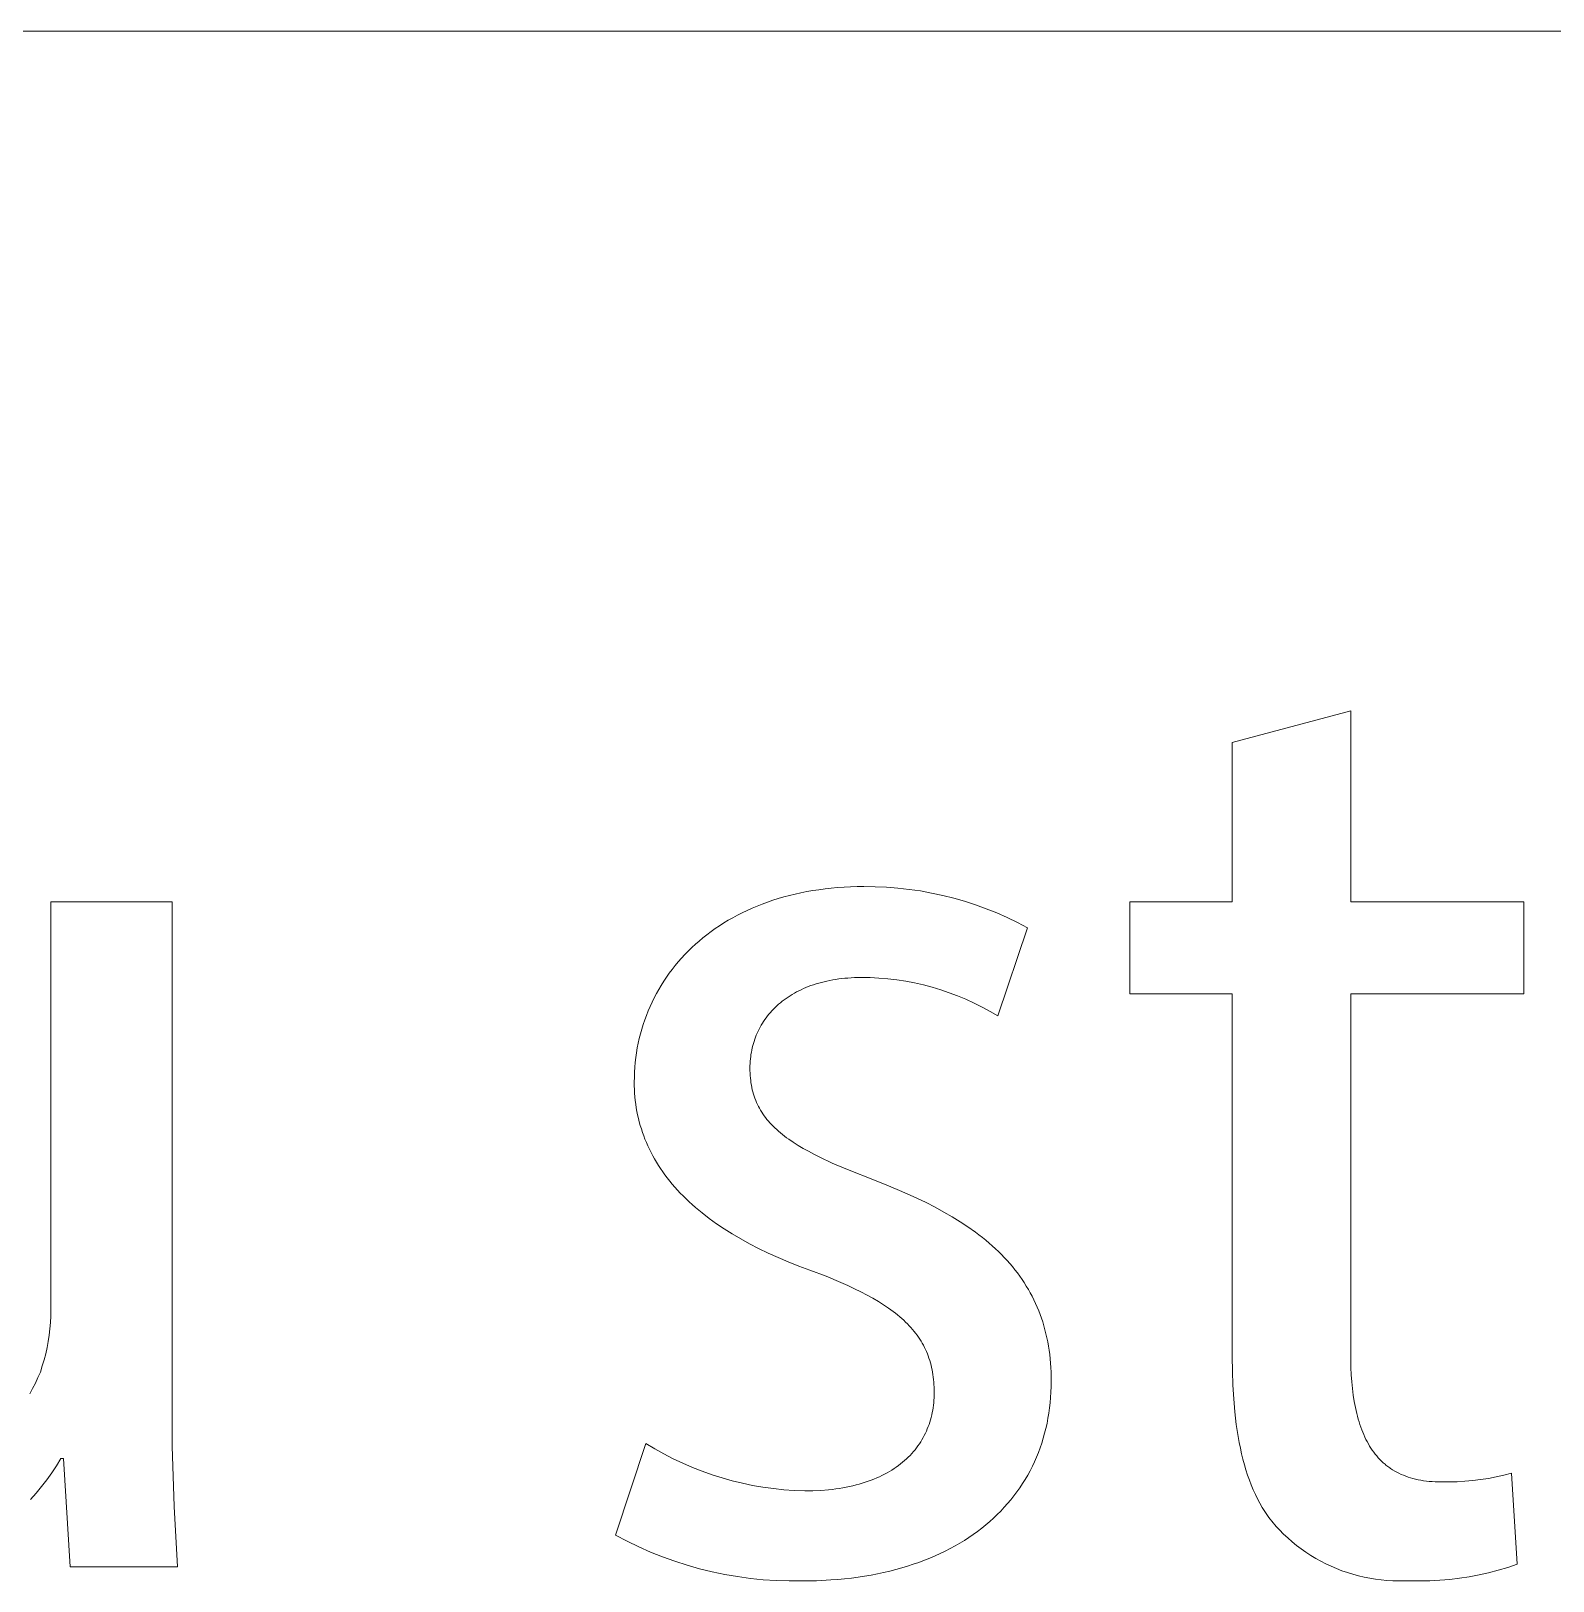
# Model space of a CAD drawing. Header units: millimetres. Extents: x -1656 to 3995, y -637 to 3312.
# Drawn here: x 2843.2 to 2905.9, y -542.4 to -478.6 of the extents above; entities that cross this region are included whole.
import ezdxf

# ---------------------------------------------------------------- set-up
doc = ezdxf.new("R2010")
doc.units = ezdxf.units.MM
doc.header["$MEASUREMENT"] = 0
doc.layers.add('Domyślny', color=7, linetype='Continuous', true_color=0x000000)

msp = doc.modelspace()

# ---------------------------------------------------------------- linework, layer by layer
at = {"layer": 'Domyślny', "color": 18, "lineweight": 15, "true_color": 0x000000}
for p, q in [((1859.778, -478.595), (3989.986, -478.595)), ((2892.657, -507.881), (2897.531, -506.582)), ((2897.531, -506.582), (2897.531, -514.448)), ((2892.657, -514.448), (2892.657, -507.881)), ((2873.749, -514.382), (2873.972, -514.311)), ((2873.972, -514.311), (2874.2, -514.245)), ((2874.2, -514.245), (2874.431, -514.184)), ((2874.431, -514.184), (2874.666, -514.126)), ((2874.666, -514.126), (2874.904, -514.074)), ((2874.904, -514.074), (2875.147, -514.026)), ((2875.147, -514.026), (2875.393, -513.983)), ((2875.393, -513.983), (2875.642, -513.945)), ((2875.642, -513.945), (2875.896, -513.912)), ((2875.896, -513.912), (2876.153, -513.883)), ((2876.153, -513.883), (2876.413, -513.86)), ((2876.413, -513.86), (2876.677, -513.841)), ((2876.677, -513.841), (2876.944, -513.828)), ((2876.944, -513.828), (2877.215, -513.82)), ((2877.215, -513.82), (2877.49, -513.818)), ((2877.49, -513.818), (2877.958, -513.822)), ((2877.958, -513.822), (2878.425, -513.843)), ((2878.425, -513.843), (2878.892, -513.879)), ((2878.892, -513.879), (2879.357, -513.931)), ((2879.357, -513.931), (2879.82, -513.999)), ((2879.82, -513.999), (2880.281, -514.082)), ((2880.281, -514.082), (2880.738, -514.181)), ((2880.738, -514.181), (2881.192, -514.295)), ((2881.192, -514.295), (2881.642, -514.424)), ((2844.03, -531.243), (2844.03, -514.439)), ((2844.03, -514.439), (2849.017, -514.439)), ((2849.017, -514.439), (2849.017, -534.367)), ((2872.293, -514.994), (2872.489, -514.894)), ((2872.489, -514.894), (2872.689, -514.799)), ((2872.689, -514.799), (2872.893, -514.707)), ((2872.893, -514.707), (2873.101, -514.619)), ((2873.101, -514.619), (2873.313, -514.536)), ((2873.313, -514.536), (2873.529, -514.457)), ((2873.529, -514.457), (2873.749, -514.382)), ((2881.642, -514.424), (2882.087, -514.569)), ((2882.087, -514.569), (2882.527, -514.728)), ((2882.527, -514.728), (2882.962, -514.902)), ((2882.962, -514.902), (2883.39, -515.091)), ((2888.442, -518.23), (2888.442, -514.448)), ((2888.442, -514.448), (2892.657, -514.448)), ((2897.531, -514.448), (2904.663, -514.448)), ((2904.663, -514.448), (2904.663, -518.23)), ((2871.202, -515.671), (2871.373, -515.549)), ((2871.373, -515.549), (2871.549, -515.431)), ((2871.549, -515.431), (2871.729, -515.316)), ((2871.729, -515.316), (2871.912, -515.205)), ((2871.912, -515.205), (2872.101, -515.098)), ((2872.101, -515.098), (2872.293, -514.994)), ((2884.227, -515.511), (2883.003, -519.143)), ((2883.39, -515.091), (2883.812, -515.294)), ((2883.812, -515.294), (2884.227, -515.511)), ((2870.408, -516.332), (2870.558, -516.193)), ((2870.558, -516.193), (2870.712, -516.058)), ((2870.712, -516.058), (2870.871, -515.926)), ((2870.871, -515.926), (2871.034, -515.797)), ((2871.034, -515.797), (2871.202, -515.671)), ((2869.85, -516.918), (2869.983, -516.767)), ((2869.983, -516.767), (2870.12, -516.619)), ((2870.12, -516.619), (2870.262, -516.474)), ((2870.262, -516.474), (2870.408, -516.332)), ((2869.364, -517.55), (2869.479, -517.388)), ((2869.479, -517.388), (2869.598, -517.229)), ((2869.598, -517.229), (2869.722, -517.072)), ((2869.722, -517.072), (2869.85, -516.918)), ((2868.952, -518.225), (2869.048, -518.052)), ((2869.048, -518.052), (2869.149, -517.883)), ((2869.149, -517.883), (2869.254, -517.715)), ((2869.254, -517.715), (2869.364, -517.55)), ((2874.815, -518.108), (2874.722, -518.156)), ((2874.91, -518.062), (2874.815, -518.108)), ((2875.007, -518.017), (2874.91, -518.062)), ((2875.106, -517.975), (2875.007, -518.017)), ((2875.207, -517.934), (2875.106, -517.975)), ((2875.311, -517.895), (2875.207, -517.934)), ((2875.416, -517.859), (2875.311, -517.895)), ((2875.523, -517.824), (2875.416, -517.859)), ((2875.633, -517.791), (2875.523, -517.824)), ((2875.744, -517.761), (2875.633, -517.791)), ((2875.858, -517.732), (2875.744, -517.761)), ((2875.973, -517.706), (2875.858, -517.732)), ((2876.091, -517.681), (2875.973, -517.706)), ((2876.211, -517.659), (2876.091, -517.681)), ((2876.332, -517.639), (2876.211, -517.659)), ((2876.456, -517.621), (2876.332, -517.639)), ((2876.581, -517.606), (2876.456, -517.621)), ((2876.709, -517.593), (2876.581, -517.606)), ((2876.839, -517.582), (2876.709, -517.593)), ((2876.97, -517.573), (2876.839, -517.582)), ((2877.104, -517.567), (2876.97, -517.573)), ((2877.239, -517.564), (2877.104, -517.567)), ((2877.377, -517.562), (2877.239, -517.564)), ((2877.747, -517.567), (2877.377, -517.562)), ((2878.116, -517.585), (2877.747, -517.567)), ((2878.485, -517.616), (2878.116, -517.585)), ((2878.852, -517.66), (2878.485, -517.616)), ((2879.218, -517.716), (2878.852, -517.66)), ((2879.582, -517.785), (2879.218, -517.716)), ((2879.943, -517.866), (2879.582, -517.785)), ((2880.3, -517.96), (2879.943, -517.866)), ((2880.655, -518.066), (2880.3, -517.96)), ((2881.005, -518.185), (2880.655, -518.066)), ((2868.614, -518.937), (2868.691, -518.756)), ((2868.691, -518.756), (2868.773, -518.576)), ((2868.773, -518.576), (2868.86, -518.399)), ((2868.86, -518.399), (2868.952, -518.225)), ((2873.911, -518.727), (2873.842, -518.793)), ((2873.983, -518.663), (2873.911, -518.727)), ((2874.056, -518.6), (2873.983, -518.663)), ((2874.132, -518.539), (2874.056, -518.6)), ((2874.21, -518.48), (2874.132, -518.539)), ((2874.29, -518.421), (2874.21, -518.48)), ((2874.372, -518.365), (2874.29, -518.421)), ((2874.457, -518.31), (2874.372, -518.365)), ((2874.543, -518.257), (2874.457, -518.31)), ((2874.632, -518.205), (2874.543, -518.257)), ((2874.722, -518.156), (2874.632, -518.205)), ((2881.352, -518.315), (2881.005, -518.185)), ((2881.693, -518.458), (2881.352, -518.315)), ((2882.029, -518.612), (2881.693, -518.458)), ((2882.36, -518.778), (2882.029, -518.612)), ((2882.685, -518.955), (2882.36, -518.778)), ((2892.657, -518.23), (2888.442, -518.23)), ((2892.657, -533.172), (2892.657, -518.23)), ((2904.663, -518.23), (2897.531, -518.23)), ((2897.531, -518.23), (2897.531, -533.002)), ((2868.41, -519.493), (2868.473, -519.306)), ((2868.473, -519.306), (2868.541, -519.12)), ((2868.541, -519.12), (2868.614, -518.937)), ((2873.366, -519.368), (2873.317, -519.445)), ((2873.418, -519.291), (2873.366, -519.368)), ((2873.472, -519.216), (2873.418, -519.291)), ((2873.528, -519.142), (2873.472, -519.216)), ((2873.586, -519.07), (2873.528, -519.142)), ((2873.647, -518.999), (2873.586, -519.07)), ((2873.71, -518.929), (2873.647, -518.999)), ((2873.775, -518.86), (2873.71, -518.929)), ((2873.842, -518.793), (2873.775, -518.86)), ((2883.003, -519.143), (2882.685, -518.955)), ((2868.251, -520.067), (2868.299, -519.874)), ((2868.299, -519.874), (2868.352, -519.683)), ((2868.352, -519.683), (2868.41, -519.493)), ((2873.034, -520.017), (2873.002, -520.103)), ((2873.067, -519.933), (2873.034, -520.017)), ((2873.103, -519.849), (2873.067, -519.933)), ((2873.141, -519.766), (2873.103, -519.849)), ((2873.182, -519.684), (2873.141, -519.766)), ((2873.225, -519.603), (2873.182, -519.684)), ((2873.27, -519.524), (2873.225, -519.603)), ((2873.317, -519.445), (2873.27, -519.524)), ((2868.108, -520.855), (2868.136, -520.655)), ((2868.136, -520.655), (2868.169, -520.458)), ((2868.169, -520.458), (2868.208, -520.261)), ((2868.208, -520.261), (2868.251, -520.067)), ((2872.862, -520.635), (2872.847, -520.727)), ((2872.879, -520.545), (2872.862, -520.635)), ((2872.899, -520.455), (2872.879, -520.545)), ((2872.922, -520.366), (2872.899, -520.455)), ((2872.946, -520.277), (2872.922, -520.366)), ((2872.973, -520.19), (2872.946, -520.277)), ((2873.002, -520.103), (2872.973, -520.19)), ((2868.054, -521.461), (2868.067, -521.258)), ((2868.067, -521.258), (2868.085, -521.056)), ((2868.085, -521.056), (2868.108, -520.855)), ((2872.805, -521.193), (2872.804, -521.288)), ((2872.804, -521.288), (2872.805, -521.394)), ((2872.809, -521.099), (2872.805, -521.193)), ((2872.815, -521.005), (2872.809, -521.099)), ((2872.823, -520.912), (2872.815, -521.005)), ((2872.834, -520.819), (2872.823, -520.912)), ((2872.847, -520.727), (2872.834, -520.819)), ((2868.043, -521.872), (2868.046, -521.666)), ((2868.045, -522.025), (2868.043, -521.872)), ((2868.046, -521.666), (2868.054, -521.461)), ((2872.805, -521.394), (2872.809, -521.498)), ((2872.809, -521.498), (2872.815, -521.6)), ((2872.815, -521.6), (2872.823, -521.701)), ((2872.823, -521.701), (2872.834, -521.8)), ((2872.834, -521.8), (2872.847, -521.897)), ((2872.847, -521.897), (2872.863, -521.992)), ((2868.05, -522.177), (2868.045, -522.025)), ((2868.059, -522.328), (2868.05, -522.177)), ((2868.071, -522.479), (2868.059, -522.328)), ((2868.086, -522.629), (2868.071, -522.479)), ((2872.863, -521.992), (2872.881, -522.086)), ((2872.881, -522.086), (2872.901, -522.179)), ((2872.901, -522.179), (2872.924, -522.269)), ((2872.924, -522.269), (2872.949, -522.359)), ((2872.949, -522.359), (2872.977, -522.447)), ((2872.977, -522.447), (2873.007, -522.533)), ((2873.007, -522.533), (2873.04, -522.618)), ((2868.105, -522.777), (2868.086, -522.629)), ((2868.127, -522.925), (2868.105, -522.777)), ((2868.153, -523.072), (2868.127, -522.925)), ((2868.182, -523.218), (2868.153, -523.072)), ((2868.215, -523.364), (2868.182, -523.218)), ((2873.04, -522.618), (2873.075, -522.702)), ((2873.075, -522.702), (2873.113, -522.785)), ((2873.113, -522.785), (2873.153, -522.866)), ((2873.153, -522.866), (2873.196, -522.946)), ((2873.196, -522.946), (2873.241, -523.025)), ((2873.241, -523.025), (2873.289, -523.102)), ((2873.289, -523.102), (2873.339, -523.179)), ((2873.339, -523.179), (2873.392, -523.254)), ((2868.251, -523.508), (2868.215, -523.364)), ((2868.291, -523.651), (2868.251, -523.508)), ((2868.334, -523.794), (2868.291, -523.651)), ((2868.381, -523.935), (2868.334, -523.794)), ((2873.392, -523.254), (2873.447, -523.329)), ((2873.447, -523.329), (2873.505, -523.402)), ((2873.505, -523.402), (2873.565, -523.475)), ((2873.565, -523.475), (2873.628, -523.546)), ((2873.628, -523.546), (2873.694, -523.617)), ((2873.694, -523.617), (2873.762, -523.687)), ((2873.762, -523.687), (2873.832, -523.756)), ((2873.832, -523.756), (2873.906, -523.824)), ((2873.906, -523.824), (2873.982, -523.891)), ((2868.431, -524.076), (2868.381, -523.935)), ((2868.484, -524.215), (2868.431, -524.076)), ((2868.541, -524.354), (2868.484, -524.215)), ((2868.602, -524.492), (2868.541, -524.354)), ((2868.666, -524.628), (2868.602, -524.492)), ((2873.982, -523.891), (2874.06, -523.958)), ((2874.06, -523.958), (2874.141, -524.024)), ((2874.141, -524.024), (2874.225, -524.09)), ((2874.225, -524.09), (2874.312, -524.154)), ((2874.312, -524.154), (2874.401, -524.219)), ((2874.401, -524.219), (2874.587, -524.345)), ((2874.587, -524.345), (2874.783, -524.471)), ((2874.783, -524.471), (2874.991, -524.594)), ((2868.734, -524.764), (2868.666, -524.628)), ((2868.805, -524.898), (2868.734, -524.764)), ((2868.88, -525.032), (2868.805, -524.898)), ((2868.958, -525.165), (2868.88, -525.032)), ((2874.991, -524.594), (2875.209, -524.716)), ((2875.209, -524.716), (2875.438, -524.838)), ((2875.438, -524.838), (2875.678, -524.959)), ((2875.678, -524.959), (2876.191, -525.199)), ((2869.04, -525.296), (2868.958, -525.165)), ((2869.125, -525.427), (2869.04, -525.296)), ((2869.214, -525.556), (2869.125, -525.427)), ((2869.306, -525.685), (2869.214, -525.556)), ((2869.402, -525.812), (2869.306, -525.685)), ((2876.191, -525.199), (2876.748, -525.441)), ((2876.748, -525.441), (2877.998, -525.936)), ((2869.502, -525.938), (2869.402, -525.812)), ((2869.605, -526.063), (2869.502, -525.938)), ((2869.711, -526.187), (2869.605, -526.063)), ((2869.822, -526.31), (2869.711, -526.187)), ((2869.935, -526.432), (2869.822, -526.31)), ((2870.053, -526.553), (2869.935, -526.432)), ((2877.998, -525.936), (2878.437, -526.107)), ((2878.437, -526.107), (2878.863, -526.282)), ((2878.863, -526.282), (2879.276, -526.46)), ((2870.174, -526.672), (2870.053, -526.553)), ((2870.298, -526.791), (2870.174, -526.672)), ((2870.427, -526.908), (2870.298, -526.791)), ((2870.558, -527.024), (2870.427, -526.908)), ((2870.694, -527.139), (2870.558, -527.024)), ((2879.276, -526.46), (2879.674, -526.642)), ((2879.674, -526.642), (2880.059, -526.829)), ((2880.059, -526.829), (2880.431, -527.019)), ((2880.431, -527.019), (2880.789, -527.215)), ((2870.833, -527.253), (2870.694, -527.139)), ((2871.122, -527.477), (2870.833, -527.253)), ((2871.425, -527.696), (2871.122, -527.477)), ((2871.743, -527.91), (2871.425, -527.696)), ((2880.789, -527.215), (2881.132, -527.415)), ((2881.132, -527.415), (2881.463, -527.62)), ((2881.463, -527.62), (2881.779, -527.83)), ((2872.076, -528.119), (2871.743, -527.91)), ((2872.424, -528.324), (2872.076, -528.119)), ((2872.786, -528.523), (2872.424, -528.324)), ((2881.779, -527.83), (2882.082, -528.045)), ((2882.082, -528.045), (2882.228, -528.155)), ((2882.228, -528.155), (2882.37, -528.266)), ((2882.37, -528.266), (2882.51, -528.379)), ((2873.162, -528.717), (2872.786, -528.523)), ((2873.554, -528.905), (2873.162, -528.717)), ((2873.961, -529.089), (2873.554, -528.905)), ((2882.51, -528.379), (2882.645, -528.493)), ((2882.645, -528.493), (2882.778, -528.609)), ((2882.778, -528.609), (2882.906, -528.726)), ((2882.906, -528.726), (2883.032, -528.845)), ((2883.032, -528.845), (2883.154, -528.965)), ((2883.154, -528.965), (2883.272, -529.087)), ((2874.382, -529.266), (2873.961, -529.089)), ((2874.818, -529.439), (2874.382, -529.266)), ((2875.269, -529.606), (2874.818, -529.439)), ((2875.935, -529.86), (2875.269, -529.606)), ((2883.272, -529.087), (2883.387, -529.211)), ((2883.387, -529.211), (2883.498, -529.336)), ((2883.498, -529.336), (2883.606, -529.463)), ((2883.606, -529.463), (2883.71, -529.591)), ((2883.71, -529.591), (2883.811, -529.722)), ((2876.548, -530.114), (2875.935, -529.86)), ((2876.836, -530.242), (2876.548, -530.114)), ((2877.111, -530.371), (2876.836, -530.242)), ((2883.811, -529.722), (2883.909, -529.854)), ((2883.909, -529.854), (2884.003, -529.988)), ((2884.003, -529.988), (2884.093, -530.123)), ((2884.093, -530.123), (2884.18, -530.261)), ((2884.18, -530.261), (2884.263, -530.4)), ((2877.374, -530.501), (2877.111, -530.371)), ((2877.625, -530.632), (2877.374, -530.501)), ((2877.864, -530.764), (2877.625, -530.632)), ((2878.091, -530.898), (2877.864, -530.764)), ((2878.306, -531.034), (2878.091, -530.898)), ((2884.263, -530.4), (2884.343, -530.541)), ((2884.343, -530.541), (2884.42, -530.684)), ((2884.42, -530.684), (2884.492, -530.83)), ((2884.492, -530.83), (2884.562, -530.977)), ((2844.013, -531.764), (2844.026, -531.504)), ((2844.026, -531.504), (2844.03, -531.243)), ((2878.51, -531.172), (2878.306, -531.034)), ((2878.607, -531.241), (2878.51, -531.172)), ((2878.702, -531.312), (2878.607, -531.241)), ((2878.794, -531.382), (2878.702, -531.312)), ((2878.883, -531.454), (2878.794, -531.382)), ((2878.969, -531.526), (2878.883, -531.454)), ((2879.053, -531.599), (2878.969, -531.526)), ((2884.562, -530.977), (2884.627, -531.126)), ((2884.627, -531.126), (2884.69, -531.277)), ((2884.69, -531.277), (2884.748, -531.43)), ((2884.748, -531.43), (2884.804, -531.585)), ((2843.96, -532.283), (2843.991, -532.024)), ((2843.991, -532.024), (2844.013, -531.764)), ((2879.133, -531.672), (2879.053, -531.599)), ((2879.212, -531.746), (2879.133, -531.672)), ((2879.287, -531.821), (2879.212, -531.746)), ((2879.36, -531.897), (2879.287, -531.821)), ((2879.43, -531.973), (2879.36, -531.897)), ((2879.497, -532.051), (2879.43, -531.973)), ((2879.562, -532.129), (2879.497, -532.051)), ((2879.624, -532.208), (2879.562, -532.129)), ((2884.804, -531.585), (2884.855, -531.742)), ((2884.855, -531.742), (2884.903, -531.902)), ((2884.903, -531.902), (2884.948, -532.063)), ((2884.948, -532.063), (2884.989, -532.227)), ((2843.817, -533.052), (2843.874, -532.797)), ((2843.874, -532.797), (2843.921, -532.541)), ((2843.921, -532.541), (2843.96, -532.283)), ((2879.684, -532.288), (2879.624, -532.208)), ((2879.741, -532.368), (2879.684, -532.288)), ((2879.795, -532.45), (2879.741, -532.368)), ((2879.847, -532.533), (2879.795, -532.45)), ((2879.897, -532.617), (2879.847, -532.533)), ((2879.943, -532.701), (2879.897, -532.617)), ((2879.988, -532.787), (2879.943, -532.701)), ((2880.03, -532.874), (2879.988, -532.787)), ((2884.989, -532.227), (2885.026, -532.393)), ((2885.026, -532.393), (2885.06, -532.561)), ((2885.06, -532.561), (2885.091, -532.731)), ((2885.091, -532.731), (2885.117, -532.904)), ((2843.679, -533.554), (2843.752, -533.304)), ((2843.752, -533.304), (2843.817, -533.052)), ((2880.069, -532.962), (2880.03, -532.874)), ((2880.107, -533.051), (2880.069, -532.962)), ((2880.141, -533.141), (2880.107, -533.051)), ((2880.174, -533.233), (2880.141, -533.141)), ((2880.204, -533.325), (2880.174, -533.233)), ((2880.231, -533.419), (2880.204, -533.325)), ((2880.257, -533.514), (2880.231, -533.419)), ((2885.117, -532.904), (2885.141, -533.079)), ((2885.141, -533.079), (2885.16, -533.256)), ((2885.16, -533.256), (2885.176, -533.436)), ((2885.176, -533.436), (2885.189, -533.618)), ((2892.663, -533.766), (2892.657, -533.172)), ((2897.531, -533.002), (2897.534, -533.316)), ((2897.534, -533.316), (2897.542, -533.62)), ((2843.394, -534.256), (2843.5, -534.031)), ((2843.5, -534.031), (2843.597, -533.802)), ((2843.597, -533.802), (2843.679, -533.554)), ((2880.28, -533.61), (2880.257, -533.514)), ((2880.301, -533.708), (2880.28, -533.61)), ((2880.319, -533.807), (2880.301, -533.708)), ((2880.335, -533.907), (2880.319, -533.807)), ((2880.349, -534.009), (2880.335, -533.907)), ((2880.361, -534.112), (2880.349, -534.009)), ((2885.189, -533.618), (2885.198, -533.802)), ((2885.198, -533.802), (2885.203, -533.989)), ((2885.203, -533.989), (2885.205, -534.178)), ((2892.682, -534.342), (2892.663, -533.766)), ((2897.542, -533.62), (2897.557, -533.916)), ((2897.557, -533.916), (2897.578, -534.204)), ((2843.161, -534.696), (2843.281, -534.478)), ((2843.281, -534.478), (2843.394, -534.256)), ((2849.017, -534.367), (2849.028, -536.852)), ((2880.371, -534.216), (2880.361, -534.112)), ((2880.378, -534.322), (2880.371, -534.216)), ((2880.383, -534.43), (2880.378, -534.322)), ((2880.387, -534.539), (2880.383, -534.43)), ((2880.386, -534.754), (2880.388, -534.649)), ((2880.388, -534.649), (2880.387, -534.539)), ((2885.194, -534.626), (2885.18, -534.846)), ((2885.202, -534.403), (2885.194, -534.626)), ((2885.205, -534.178), (2885.202, -534.403)), ((2892.715, -534.899), (2892.682, -534.342)), ((2897.578, -534.204), (2897.605, -534.482)), ((2897.605, -534.482), (2897.639, -534.752)), ((2880.308, -535.471), (2880.327, -535.371)), ((2880.327, -535.371), (2880.343, -535.271)), ((2880.343, -535.271), (2880.357, -535.169)), ((2880.357, -535.169), (2880.368, -535.066)), ((2880.368, -535.066), (2880.377, -534.963)), ((2880.377, -534.963), (2880.383, -534.859)), ((2880.383, -534.859), (2880.386, -534.754)), ((2885.137, -535.281), (2885.107, -535.494)), ((2885.161, -535.065), (2885.137, -535.281)), ((2885.18, -534.846), (2885.161, -535.065)), ((2892.761, -535.437), (2892.715, -534.899)), ((2897.639, -534.752), (2897.679, -535.012)), ((2897.679, -535.012), (2897.727, -535.263)), ((2897.727, -535.263), (2897.753, -535.386)), ((2880.142, -536.049), (2880.176, -535.956)), ((2880.176, -535.956), (2880.207, -535.861)), ((2880.207, -535.861), (2880.236, -535.765)), ((2880.236, -535.765), (2880.263, -535.668)), ((2880.263, -535.668), (2880.287, -535.57)), ((2880.287, -535.57), (2880.308, -535.471)), ((2885.031, -535.915), (2884.985, -536.121)), ((2885.071, -535.706), (2885.031, -535.915)), ((2885.107, -535.494), (2885.071, -535.706)), ((2892.822, -535.956), (2892.761, -535.437)), ((2892.858, -536.208), (2892.822, -535.956)), ((2897.753, -535.386), (2897.78, -535.506)), ((2897.78, -535.506), (2897.81, -535.623)), ((2897.81, -535.623), (2897.841, -535.738)), ((2897.841, -535.738), (2897.875, -535.851)), ((2897.875, -535.851), (2897.91, -535.962)), ((2897.91, -535.962), (2897.946, -536.07)), ((2879.832, -536.673), (2879.884, -536.588)), ((2879.884, -536.588), (2879.934, -536.501)), ((2879.934, -536.501), (2879.98, -536.413)), ((2879.98, -536.413), (2880.025, -536.324)), ((2880.025, -536.324), (2880.066, -536.234)), ((2880.066, -536.234), (2880.105, -536.142)), ((2880.105, -536.142), (2880.142, -536.049)), ((2884.877, -536.527), (2884.815, -536.726)), ((2884.933, -536.326), (2884.877, -536.527)), ((2884.985, -536.121), (2884.933, -536.326)), ((2892.898, -536.455), (2892.858, -536.208)), ((2892.942, -536.698), (2892.898, -536.455)), ((2897.946, -536.07), (2897.985, -536.176)), ((2897.985, -536.176), (2898.026, -536.279)), ((2898.026, -536.279), (2898.068, -536.38)), ((2898.068, -536.38), (2898.112, -536.479)), ((2898.112, -536.479), (2898.159, -536.575)), ((2898.159, -536.575), (2898.207, -536.669)), ((2849.028, -536.852), (2849.104, -539.337)), ((2867.272, -540.52), (2868.514, -536.738)), ((2868.514, -536.738), (2868.884, -536.961)), ((2868.884, -536.961), (2869.261, -537.172)), ((2869.261, -537.172), (2869.646, -537.37)), ((2879.322, -537.306), (2879.395, -537.232)), ((2879.395, -537.232), (2879.465, -537.157)), ((2879.465, -537.157), (2879.533, -537.08)), ((2879.533, -537.08), (2879.598, -537.001)), ((2879.598, -537.001), (2879.66, -536.921)), ((2879.66, -536.921), (2879.72, -536.84)), ((2879.72, -536.84), (2879.777, -536.757)), ((2879.777, -536.757), (2879.832, -536.673)), ((2884.676, -537.116), (2884.598, -537.307)), ((2884.748, -536.923), (2884.676, -537.116)), ((2884.815, -536.726), (2884.748, -536.923)), ((2892.989, -536.935), (2892.942, -536.698)), ((2893.041, -537.167), (2892.989, -536.935)), ((2893.097, -537.394), (2893.041, -537.167)), ((2898.207, -536.669), (2898.257, -536.76)), ((2898.257, -536.76), (2898.309, -536.849)), ((2898.309, -536.849), (2898.363, -536.935)), ((2898.363, -536.935), (2898.42, -537.019)), ((2898.42, -537.019), (2898.478, -537.101)), ((2898.478, -537.101), (2898.538, -537.179)), ((2898.538, -537.179), (2898.6, -537.256)), ((2898.6, -537.256), (2898.665, -537.33)), ((2844.26, -537.659), (2844.067, -537.952)), ((2844.444, -537.359), (2844.26, -537.659)), ((2844.557, -537.359), (2844.444, -537.359)), ((2844.82, -541.818), (2844.557, -537.359)), ((2869.646, -537.37), (2870.037, -537.555)), ((2870.037, -537.555), (2870.433, -537.727)), ((2870.433, -537.727), (2870.836, -537.885)), ((2870.836, -537.885), (2871.243, -538.029)), ((2878.446, -537.955), (2878.545, -537.898)), ((2878.545, -537.898), (2878.642, -537.839)), ((2878.642, -537.839), (2878.737, -537.778)), ((2878.737, -537.778), (2878.828, -537.716)), ((2878.828, -537.716), (2878.917, -537.652)), ((2878.917, -537.652), (2879.003, -537.586)), ((2879.003, -537.586), (2879.087, -537.519)), ((2879.087, -537.519), (2879.168, -537.449)), ((2879.168, -537.449), (2879.246, -537.379)), ((2879.246, -537.379), (2879.322, -537.306)), ((2884.335, -537.864), (2884.237, -538.044)), ((2884.428, -537.681), (2884.335, -537.864)), ((2884.516, -537.496), (2884.428, -537.681)), ((2884.598, -537.307), (2884.516, -537.496)), ((2893.157, -537.616), (2893.097, -537.394)), ((2893.221, -537.833), (2893.157, -537.616)), ((2893.289, -538.044), (2893.221, -537.833)), ((2898.665, -537.33), (2898.731, -537.401)), ((2898.731, -537.401), (2898.8, -537.47)), ((2898.8, -537.47), (2898.87, -537.536)), ((2898.87, -537.536), (2898.943, -537.6)), ((2898.943, -537.6), (2898.98, -537.63)), ((2898.98, -537.63), (2899.018, -537.661)), ((2899.018, -537.661), (2899.057, -537.69)), ((2899.057, -537.69), (2899.096, -537.719)), ((2899.096, -537.719), (2899.135, -537.747)), ((2899.135, -537.747), (2899.175, -537.775)), ((2899.175, -537.775), (2899.216, -537.802)), ((2899.216, -537.802), (2899.257, -537.828)), ((2899.257, -537.828), (2899.341, -537.879)), ((2899.341, -537.879), (2899.427, -537.927)), ((2843.65, -538.518), (2843.427, -538.791)), ((2843.863, -538.239), (2843.65, -538.518)), ((2844.067, -537.952), (2843.863, -538.239)), ((2871.243, -538.029), (2871.655, -538.16)), ((2871.655, -538.16), (2872.072, -538.277)), ((2872.072, -538.277), (2872.492, -538.38)), ((2872.492, -538.38), (2872.915, -538.468)), ((2872.915, -538.468), (2873.341, -538.542)), ((2873.341, -538.542), (2873.769, -538.602)), ((2876.624, -538.569), (2876.764, -538.543)), ((2876.764, -538.543), (2876.902, -538.515)), ((2876.902, -538.515), (2877.038, -538.484)), ((2877.038, -538.484), (2877.17, -538.452)), ((2877.17, -538.452), (2877.3, -538.417)), ((2877.3, -538.417), (2877.427, -538.38)), ((2877.427, -538.38), (2877.551, -538.341)), ((2877.551, -538.341), (2877.672, -538.3)), ((2877.672, -538.3), (2877.791, -538.257)), ((2877.791, -538.257), (2877.907, -538.211)), ((2877.907, -538.211), (2878.02, -538.164)), ((2878.02, -538.164), (2878.13, -538.114)), ((2878.13, -538.114), (2878.238, -538.063)), ((2878.238, -538.063), (2878.343, -538.01)), ((2878.343, -538.01), (2878.446, -537.955)), ((2884.026, -538.394), (2883.913, -538.565)), ((2884.134, -538.22), (2884.026, -538.394)), ((2884.237, -538.044), (2884.134, -538.22)), ((2893.362, -538.25), (2893.289, -538.044)), ((2893.439, -538.452), (2893.362, -538.25)), ((2893.52, -538.647), (2893.439, -538.452)), ((2899.427, -537.927), (2899.515, -537.972)), ((2899.515, -537.972), (2899.606, -538.015)), ((2899.606, -538.015), (2899.699, -538.055)), ((2899.699, -538.055), (2899.795, -538.092)), ((2899.795, -538.092), (2899.893, -538.127)), ((2899.893, -538.127), (2899.993, -538.158)), ((2899.993, -538.158), (2900.095, -538.188)), ((2900.095, -538.188), (2900.2, -538.214)), ((2900.2, -538.214), (2900.308, -538.238)), ((2900.308, -538.238), (2900.418, -538.259)), ((2900.418, -538.259), (2900.53, -538.277)), ((2900.53, -538.277), (2900.645, -538.293)), ((2900.645, -538.293), (2900.762, -538.305)), ((2900.762, -538.305), (2900.882, -538.315)), ((2900.882, -538.315), (2901.004, -538.322)), ((2901.004, -538.322), (2901.129, -538.326)), ((2901.129, -538.326), (2901.257, -538.328)), ((2901.257, -538.328), (2901.582, -538.329)), ((2901.582, -538.329), (2901.908, -538.321)), ((2901.908, -538.321), (2902.233, -538.301)), ((2902.233, -538.301), (2902.557, -538.272)), ((2902.557, -538.272), (2902.88, -538.232)), ((2902.88, -538.232), (2903.201, -538.182)), ((2903.201, -538.182), (2903.521, -538.122)), ((2903.521, -538.122), (2903.839, -538.051)), ((2903.839, -538.051), (2904.155, -537.97)), ((2904.155, -537.97), (2904.38, -541.715)), ((2843.427, -538.791), (2843.196, -539.055)), ((2873.769, -538.602), (2874.199, -538.648)), ((2874.199, -538.648), (2874.63, -538.678)), ((2874.63, -538.678), (2875.062, -538.695)), ((2875.062, -538.695), (2875.397, -538.69)), ((2875.397, -538.69), (2875.721, -538.674)), ((2875.721, -538.674), (2876.033, -538.649)), ((2876.033, -538.649), (2876.185, -538.632)), ((2876.185, -538.632), (2876.334, -538.613)), ((2876.334, -538.613), (2876.48, -538.592)), ((2876.48, -538.592), (2876.624, -538.569)), ((2883.544, -539.059), (2883.411, -539.217)), ((2883.672, -538.897), (2883.544, -539.059)), ((2883.795, -538.733), (2883.672, -538.897)), ((2883.913, -538.565), (2883.795, -538.733)), ((2893.606, -538.838), (2893.52, -538.647)), ((2893.697, -539.023), (2893.606, -538.838)), ((2893.792, -539.202), (2893.697, -539.023)), ((2849.104, -539.337), (2849.242, -541.818)), ((2882.831, -539.817), (2882.674, -539.959)), ((2882.983, -539.672), (2882.831, -539.817)), ((2883.131, -539.524), (2882.983, -539.672)), ((2883.273, -539.372), (2883.131, -539.524)), ((2883.411, -539.217), (2883.273, -539.372)), ((2893.892, -539.376), (2893.792, -539.202)), ((2893.944, -539.461), (2893.892, -539.376)), ((2893.997, -539.545), (2893.944, -539.461)), ((2894.051, -539.627), (2893.997, -539.545)), ((2894.107, -539.708), (2894.051, -539.627)), ((2894.163, -539.787), (2894.107, -539.708)), ((2894.221, -539.865), (2894.163, -539.787)), ((2882.174, -540.362), (2881.998, -540.489)), ((2882.345, -540.231), (2882.174, -540.362)), ((2882.512, -540.097), (2882.345, -540.231)), ((2882.674, -539.959), (2882.512, -540.097)), ((2894.28, -539.942), (2894.221, -539.865)), ((2894.341, -540.017), (2894.28, -539.942)), ((2894.402, -540.091), (2894.341, -540.017)), ((2894.465, -540.163), (2894.402, -540.091)), ((2894.53, -540.234), (2894.465, -540.163)), ((2894.595, -540.304), (2894.53, -540.234)), ((2894.764, -540.472), (2894.595, -540.304)), ((2894.938, -540.634), (2894.764, -540.472)), ((2867.744, -540.768), (2867.272, -540.52)), ((2868.224, -540.999), (2867.744, -540.768)), ((2868.712, -541.214), (2868.224, -540.999)), ((2881.047, -541.07), (2880.843, -541.175)), ((2881.247, -540.962), (2881.047, -541.07)), ((2881.441, -540.849), (2881.247, -540.962)), ((2881.631, -540.733), (2881.441, -540.849)), ((2881.817, -540.613), (2881.631, -540.733)), ((2881.998, -540.489), (2881.817, -540.613)), ((2895.118, -540.791), (2894.938, -540.634)), ((2895.303, -540.941), (2895.118, -540.791)), ((2895.493, -541.084), (2895.303, -540.941)), ((2895.688, -541.221), (2895.493, -541.084)), ((2869.207, -541.411), (2868.712, -541.214)), ((2869.708, -541.591), (2869.207, -541.411)), ((2870.216, -541.754), (2869.708, -541.591)), ((2879.526, -541.718), (2879.291, -541.794)), ((2879.757, -541.638), (2879.526, -541.718)), ((2879.983, -541.553), (2879.757, -541.638)), ((2880.205, -541.465), (2879.983, -541.553)), ((2880.422, -541.372), (2880.205, -541.465)), ((2880.635, -541.275), (2880.422, -541.372)), ((2880.843, -541.175), (2880.635, -541.275)), ((2895.888, -541.351), (2895.688, -541.221)), ((2896.092, -541.474), (2895.888, -541.351)), ((2896.3, -541.59), (2896.092, -541.474)), ((2896.512, -541.699), (2896.3, -541.59)), ((2896.727, -541.8), (2896.512, -541.699)), ((2904.38, -541.715), (2903.994, -541.845)), ((2849.242, -541.818), (2844.82, -541.818)), ((2870.729, -541.899), (2870.216, -541.754)), ((2871.247, -542.026), (2870.729, -541.899)), ((2871.768, -542.134), (2871.247, -542.026)), ((2872.294, -542.225), (2871.768, -542.134)), ((2872.822, -542.297), (2872.294, -542.225)), ((2873.352, -542.351), (2872.822, -542.297)), ((2873.884, -542.387), (2873.352, -542.351)), ((2874.416, -542.403), (2873.884, -542.387)), ((2876.134, -542.362), (2875.55, -542.392)), ((2876.421, -542.34), (2876.134, -542.362)), ((2876.702, -542.314), (2876.421, -542.34)), ((2876.98, -542.282), (2876.702, -542.314)), ((2877.254, -542.246), (2876.98, -542.282)), ((2877.523, -542.205), (2877.254, -542.246)), ((2877.789, -542.16), (2877.523, -542.205)), ((2878.05, -542.11), (2877.789, -542.16)), ((2878.307, -542.056), (2878.05, -542.11)), ((2878.559, -541.997), (2878.307, -542.056)), ((2878.807, -541.934), (2878.559, -541.997)), ((2879.051, -541.866), (2878.807, -541.934)), ((2879.291, -541.794), (2879.051, -541.866)), ((2896.946, -541.894), (2896.727, -541.8)), ((2897.169, -541.98), (2896.946, -541.894)), ((2897.393, -542.059), (2897.169, -541.98)), ((2897.621, -542.129), (2897.393, -542.059)), ((2897.851, -542.192), (2897.621, -542.129)), ((2898.083, -542.247), (2897.851, -542.192)), ((2898.316, -542.294), (2898.083, -542.247)), ((2898.551, -542.332), (2898.316, -542.294)), ((2898.788, -542.363), (2898.551, -542.332)), ((2899.025, -542.385), (2898.788, -542.363)), ((2899.263, -542.399), (2899.025, -542.385)), ((2901.199, -542.373), (2900.792, -542.394)), ((2901.605, -542.339), (2901.199, -542.373)), ((2902.009, -542.291), (2901.605, -542.339)), ((2902.412, -542.229), (2902.009, -542.291)), ((2902.812, -542.153), (2902.412, -542.229)), ((2903.209, -542.064), (2902.812, -542.153)), ((2903.604, -541.961), (2903.209, -542.064)), ((2903.994, -541.845), (2903.604, -541.961)), ((2874.949, -542.402), (2874.416, -542.403)), ((2875.55, -542.392), (2874.949, -542.402)), ((2899.501, -542.405), (2899.263, -542.399)), ((2899.739, -542.403), (2899.501, -542.405)), ((2899.977, -542.392), (2899.739, -542.403)), ((2900.384, -542.4), (2899.977, -542.392)), ((2900.792, -542.394), (2900.384, -542.4))]:
    msp.add_line(p, q, dxfattribs=at)

doc.saveas('drawing.dxf')
